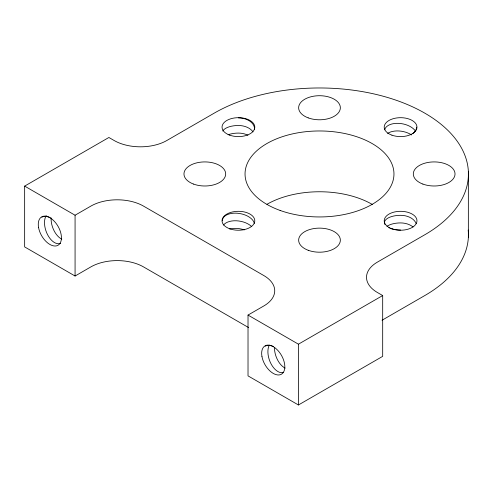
<?xml version="1.0" encoding="UTF-8"?>
<svg xmlns="http://www.w3.org/2000/svg" width="493" height="493" viewBox="0 0 493 493"><rect width="100%" height="100%" fill="white"/><g stroke="black" fill="none" stroke-linecap="round" stroke-linejoin="round"><path stroke-width="0.74" d="M24.65 186.114L108.891 137.479L114.16 140.517A37.228 21.495 0 0 0 166.813 140.517L214.196 113.156A148.923 85.979 0 0 1 424.806 113.156A148.923 85.979 0 0 1 424.806 234.754L377.416 262.11A37.228 21.495 0 0 0 377.416 292.509L382.685 295.547L382.685 356.347L298.438 404.981L248.022 375.876L248.022 315.076L263.817 305.956A37.228 21.495 0 0 0 263.817 275.556L143.518 206.105A37.228 21.495 0 0 0 90.866 206.105L75.072 215.225L24.65 186.114L24.65 246.913L75.072 276.018L90.866 266.904A37.228 21.495 0 0 1 143.518 266.904L248.527 327.531M248.022 315.076L298.438 344.182L382.685 295.547M382.026 320.247L424.806 295.547A148.923 85.979 0 0 0 468.196 230.028M468.35 171.256L468.35 237.453M298.438 344.182L298.438 404.981M75.072 215.225L75.072 276.018M266.966 204.287A74.461 42.99 0 0 1 372.27 204.422M283.481 372.474A16.195 9.256 70.1 0 1 270.959 363.661A16.195 9.256 70.1 0 1 269.283 345.118M285.164 368.111A16.195 9.256 70.1 0 1 274.472 347.522M265.228 346.148A16.195 9.256 49.9 0 1 273.368 346.468M60.639 243.308A16.195 9.256 70.1 0 1 47.575 234.693A16.195 9.256 70.1 0 1 46.237 215.558M61.779 239.142A16.195 9.256 70.1 0 1 51.093 218.553M41.843 217.179A16.195 9.256 49.9 0 1 49.984 217.499M50.773 217.863A16.195 9.256 49.9 0 1 51.562 218.282M387.621 133.43A16.195 9.256 10.1 0 1 411.556 134.946M384.688 129.795A16.195 9.256 10.1 0 1 398.584 123.355A16.195 9.256 10.1 0 1 415.482 131.175M416.616 127.145A16.195 9.256 -10.1 0 1 412.931 133.523M400.587 230.028A16.195 7.358 0 0 1 390.302 228.333M389.538 228.031A16.195 7.358 0 0 1 388.823 227.704M384.941 224.5A16.195 7.358 0 0 1 384.719 224.05M384.558 223.594A16.195 7.358 0 0 1 400.587 215.312A16.195 11.154 0 0 1 416.228 223.693M413.023 226.959A16.195 11.154 0 0 0 400.587 222.916A16.195 7.358 0 0 0 386.956 226.324M222.386 220.772A16.195 9.256 10.1 0 1 237.416 213.241A16.195 9.256 10.1 0 1 254.314 223.384M223.52 225.073A16.195 9.256 10.1 0 1 236.412 220.778A16.195 9.256 10.1 0 1 251.381 226.324M229.83 228.98A16.195 9.256 10.1 0 1 244.318 229.898M253.026 131.89A16.195 11.154 0 0 0 238.415 125.487A16.195 7.358 0 0 0 222.774 131.009M247.905 135.224A16.195 11.154 0 0 0 238.415 133.085A16.195 7.358 0 0 0 228.13 134.774M238.415 117.889A16.195 11.154 0 0 1 254.536 129.745M280.123 210.443A74.461 42.99 0 0 0 393.919 175.403A74.461 42.99 0 0 0 284.461 136.025A74.461 42.99 0 0 0 280.123 210.443M391.953 228.807A16.38 9.459 0 0 0 416.961 221.067A16.38 9.459 0 0 0 392.847 212.434A16.38 9.459 0 0 0 391.953 228.807M391.953 135.181A16.38 9.459 0 0 0 416.961 127.441A16.38 9.459 0 0 0 392.847 118.807A16.38 9.459 0 0 0 391.953 135.181M229.787 135.181A16.38 9.459 0 0 0 254.789 127.441A16.38 9.459 0 0 0 230.675 118.807A16.38 9.459 0 0 0 229.787 135.181M229.787 228.807A16.38 9.459 0 0 0 254.789 221.067A16.38 9.459 0 0 0 230.675 212.434A16.38 9.459 0 0 0 229.787 228.807M422.871 184.074A20.848 12.035 0 0 0 454.996 174.547A20.848 12.035 0 0 0 424.646 163.245A20.848 12.035 0 0 0 422.871 184.074M308.205 117.87A20.848 12.035 0 0 0 340.324 108.343A20.848 12.035 0 0 0 309.974 97.041A20.848 12.035 0 0 0 308.205 117.87M193.533 184.074A20.848 12.035 0 0 0 225.658 174.547A20.848 12.035 0 0 0 195.308 163.245A20.848 12.035 0 0 0 193.533 184.074M308.205 250.278A20.848 12.035 0 0 0 340.324 240.75A20.848 12.035 0 0 0 309.974 229.455A20.848 12.035 0 0 0 308.205 250.278M261.962 356.575A16.38 9.459 60 0 0 281.164 374.36A16.38 9.459 60 0 0 276.585 349.161A16.38 9.459 60 0 0 261.962 356.575M38.577 227.606A16.38 9.459 60 0 0 57.786 245.391A16.38 9.459 60 0 0 53.201 220.192A16.38 9.459 60 0 0 38.577 227.606"/></g></svg>
